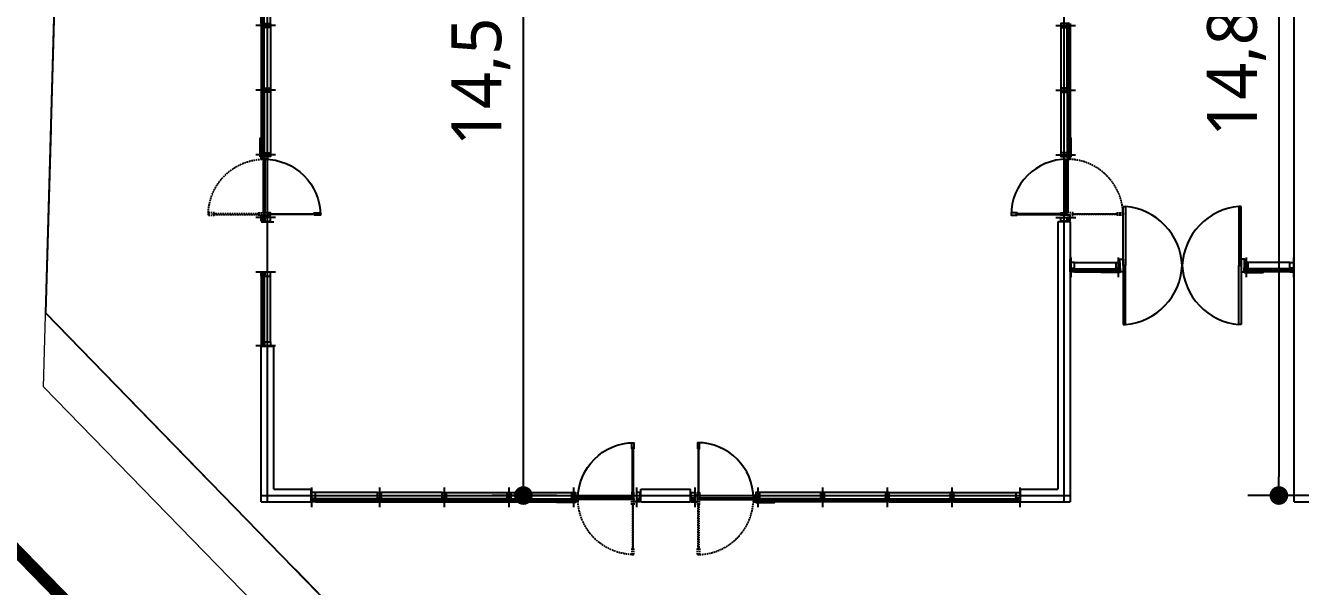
# Model space of a CAD drawing. Header units: millimetres. Extents: x 75184266 to 76346726, y -35850126 to -33679385.
# Drawn here: x 75294296 to 75314785, y -35001126 to -34992102 of the extents above; entities that cross this region are included whole.
import ezdxf
from ezdxf.xclip import XClip

# ---------------------------------------------------------------- set-up
doc = ezdxf.new("R2010")
doc.units = ezdxf.units.MM
doc.header["$LTSCALE"] = 50
doc.header["$MEASUREMENT"] = 0
doc.header["$XCLIPFRAME"] = 2
doc.header["$PDMODE"] = 1
doc.header["$PDSIZE"] = -3
for name, pattern in [('PHANTOM2', [1.25, 0.625, -0.125, 0.125, -0.125, 0.125, -0.125]), ('XR-1F-PLAN$0$CEN', [62, 60, -1, 0, -1]), ('XR-1F-PLAN$0$HIDDEN', [0.375, 0.25, -0.125]), ('XR-B1$0$XR-지하3층$0$HID1', [2.3, 1.5, -0.8]), ('XR-B1$0$XR-지하3층$0$PHANTOM2', [1.25, 0.625, -0.125, 0.125, -0.125, 0.125, -0.125]), ('XR-지하3층$0$ANYANG1', [11.5, 6, -1, 1, -1.5, 1, -1]), ('XR-지하3층$0$HID1', [2.3, 1.5, -0.8]), ('XR-지하3층$0$PHANTOM2', [1.25, 0.625, -0.125, 0.125, -0.125, 0.125, -0.125])]:
    doc.linetypes.add(name, pattern=pattern)
doc.layers.get('0').update_dxf_attribs({"linetype": 'CONTINUOUS'})
doc.layers.get('Defpoints').update_dxf_attribs({"color": 51, "linetype": 'CONTINUOUS'})
for name, color, linetype in [('AA-MKXS', 3, 'CONTINUOUS'), ('XR-1F-PLAN$0$A-CEN02', 27, 'XR-1F-PLAN$0$CEN'), ('XR-1F-PLAN$0$A-DOR-FRAME', 7, 'CONTINUOUS'), ('XR-1F-PLAN$0$A-DOR-GL', 142, 'CONTINUOUS'), ('XR-1F-PLAN$0$A-DOR-HID', 9, 'XR-1F-PLAN$0$HIDDEN'), ('XR-1F-PLAN$0$A-DOR-TRACE', 8, 'CONTINUOUS'), ('XR-1F-PLAN$0$A-FRAME', 1, 'CONTINUOUS'), ('XR-1F-PLAN$0$A-HDCP7', 7, 'CONTINUOUS'), ('XR-1F-PLAN$0$A-WIN-ELE8', 8, 'CONTINUOUS'), ('XR-B1$0$XR-지하3층$0$-L-land1', 6, 'CONTINUOUS'), ('XR-지하3층$0$-L-land1', 6, 'CONTINUOUS'), ('XR-지하3층$0$a-door', 6, 'CONTINUOUS'), ('XR-지하3층$0$A-WIND', 4, 'CONTINUOUS')]:
    doc.layers.add(name, color=color, linetype=linetype)
for name, color, linetype, plot in [('XR-B1$0$XR-지하3층$0$DEFPOINT', 142, 'CONTINUOUS', False), ('XR-지하3층$0$DEFPOINT', 142, 'CONTINUOUS', False), ('건축', 8, 'CONTINUOUS', False)]:
    doc.layers.add(name, color=color, linetype=linetype, plot=plot)
doc.layers.add('XR-지하3층$0$0_plan', color=7, linetype='CONTINUOUS', lineweight=0)
doc.styles.add('XR-지하3층$0$SIM', font='simplex.shx')
doc.styles.add('XR-지하3층$0$맑은고딕', font='')
doc.styles.get('XR-지하3층$0$맑은고딕').set_extended_font_data('Malgun Gothic')
doc.dimstyles.new('XR-지하3층$0$NDIM', dxfattribs={"dimtxt": 3, "dimasz": 1, "dimexe": 2, "dimexo": 5, "dimgap": 1, "dimtad": 1, "dimdec": 0, "dimrnd": 0.25, "dimdsep": 46, "dimlunit": 6, "dimtxsty": 'XR-지하3층$0$SIM', "dimblk": 'XR-지하3층$0$DIMDOT', "dimcen": 5, "dimclrd": 2, "dimclre": 2, "dimclrt": 6, "dimadec": 0, "dimazin": 0, "dimtfac": 1, "dimtdec": 0, "dimtix": 1, "dimtmove": 2, "dimatfit": 1, "dimldrblk": 'XR-지하3층$0$DIMDOT', "dimfxl": 1.5, "dimtolj": 1, "dimtzin": 0, "dimarcsym": 0})

# ---------------------------------------------------------------- blocks, each defined once
blk = doc.blocks.new('XR-지하3층$0$_Dot')
at = {"color": 0, "lineweight": -2}
blk.add_line((-0.5, 0), (-1, 0), dxfattribs=at)
at = {"color": 0, "const_width": 0.5}
blk.add_lwpolyline([(-0.25, 0, 1), (0.25, 0, 1)], format="xyb", close=True, dxfattribs=at)
blk = doc.blocks.new('*D140')
at = {"layer": 'Defpoints', "color": 0, "ltscale": 0.01, "transparency": 16777216}
for p in [(75315171, -34984862), (75314438, -34999662), (75315171, -34999662)]:
    blk.add_point(p, dxfattribs=at)
at = {"layer": '건축', "color": 0, "linetype": 'ByBlock', "lineweight": -2, "ltscale": 0.01}
blk.add_line((75314971, -34984862), (75313938, -34984862), dxfattribs=at)
at = {"layer": '건축', "color": 0, "lineweight": -2, "ltscale": 0.01}
for p, q in [((75314438, -34985162), (75314438, -34999362)), ((75314971, -34999662), (75313938, -34999662))]:
    blk.add_line(p, q, dxfattribs=at)
at = {"layer": '건축', "color": 0, "lineweight": -2, "ltscale": 0.01, "xscale": 300, "yscale": 300, "zscale": 300}
for p, rotation in [((75314438, -34984862), 89.99990779244617), ((75314438, -34999662), 269.9999077924462)]:
    blk.add_blockref('XR-지하3층$0$_Dot', p, dxfattribs=dict(at, rotation=rotation))
at = {"layer": '건축', "color": 6, "ltscale": 0.01, "insert": (75313756, -34992262), "char_height": 800, "attachment_point": 5, "rotation": 89.9999, "style": 'XR-지하3층$0$맑은고딕'}
blk.add_mtext('\\A1;14,800', dxfattribs=at)
blk = doc.blocks.new('XR-지하3층$0$DIMDOT')
blk.add_line((-2, 0), (2, 0))
at = {"color": 3}
for radius in [0.6, 0.28]:
    blk.add_circle((0, 0), radius, dxfattribs=at)
blk = doc.blocks.new('*D148')
at = {"layer": 'Defpoints', "color": 0, "ltscale": 0.01, "transparency": 16777216}
for p in [(75302297, -34985162), (75303030, -34985162), (75303030, -34999662)]:
    blk.add_point(p, dxfattribs=at)
at = {"layer": '건축', "color": 0, "lineweight": -2, "ltscale": 0.01}
for p, q in [((75302830, -34985162), (75301797, -34985162)), ((75302297, -34999362), (75302297, -34985462))]:
    blk.add_line(p, q, dxfattribs=at)
at = {"layer": '건축', "color": 0, "linetype": 'ByBlock', "lineweight": -2, "ltscale": 0.01}
blk.add_line((75302830, -34999662), (75301797, -34999662), dxfattribs=at)
at = {"layer": '건축', "color": 0, "lineweight": -2, "ltscale": 0.01, "xscale": 300, "yscale": 300, "zscale": 300}
for p, rotation in [((75302297, -34985162), 89.99990779244621), ((75302297, -34999662), 269.9999077924462)]:
    blk.add_blockref('XR-지하3층$0$_Dot', p, dxfattribs=dict(at, rotation=rotation))
at = {"layer": '건축', "color": 6, "ltscale": 0.01, "insert": (75301614, -34992412), "char_height": 800, "attachment_point": 5, "rotation": 89.9999, "style": 'XR-지하3층$0$맑은고딕'}
blk.add_mtext('\\A1;14,500', dxfattribs=at)
blk = doc.blocks.new('XR-지하3층$0$DOOR-2000(유리문)')
at = {"layer": 'XR-지하3층$0$a-door'}
for p, q in [((50, 0), (50, 950)), ((50, 950), (90, 950)), ((90, 950), (90, 0)), ((1950, 950), (1910, 950)), ((1910, 950), (1910, 0)), ((1950, 0), (1950, 950)), ((90, 0), (50, 0)), ((50, 0), (50, -950)), ((90, -950), (90, 0)), ((1910, 0), (1950, 0)), ((1910, -950), (1910, 0)), ((1950, 0), (1950, -950)), ((50, -950), (90, -950)), ((1950, -950), (1910, -950))]:
    blk.add_line(p, q, dxfattribs=at)
at = {"layer": 'XR-지하3층$0$a-door', "color": 6}
for points in [[(0, -100), (0, 100), (50, 100), (50, -100)], [(2000, -100), (2000, 100), (1950, 100), (1950, -100)]]:
    blk.add_lwpolyline(points, close=True, dxfattribs=at)
at = {"layer": 'XR-지하3층$0$a-door', "color": 7}
for centre, start, end in [((-2, -49), 2.7862, 84.7498), ((2002, -49), 95.2502, 177.2138), ((-2, 49), 275.2502, 357.2138), ((2002, 49), 182.7862, 264.7498)]:
    blk.add_arc(centre, 1003, start, end, dxfattribs=at)
blk = doc.blocks.new('XR-1F-PLAN$0$A$C10B20476')
at = {"layer": 'Defpoints'}
for p, q in [((134, 35), (110, 35)), ((110, 35), (110, 0)), ((134, 35), (134, 0))]:
    blk.add_line(p, q, dxfattribs=at)
at = {"layer": 'XR-1F-PLAN$0$A-CEN02', "linetype": 'Continuous'}
blk.add_line((318, 80), (0, 80), dxfattribs=at)
at = {"layer": 'XR-1F-PLAN$0$A-FRAME'}
for p, q in [((144, 80), (110, 80)), ((110, 56), (144, 56)), ((110, 43), (144, 43)), ((144, 20), (134, 20))]:
    blk.add_line(p, q, dxfattribs=at)
for points in [[(88, 20), (88, 80)], [(110, 35), (110, 80)], [(122, 48), (144, 48), (144, 20), (238, 20), (238, 80), (144, 80), (144, 51), (122, 51), (122, 48)]]:
    blk.add_lwpolyline(points, dxfattribs=at)
blk = doc.blocks.new('XR-1F-PLAN$0$A$C491451C1')
at = {"layer": 'Defpoints'}
for p, q in [((15, 208), (-20, 208)), ((15, 184), (15, 208)), ((45, 208), (45, 184)), ((45, 208), (80, 208)), ((15, 184), (-20, 184)), ((45, 184), (80, 184))]:
    blk.add_line(p, q, dxfattribs=at)
at = {"layer": 'XR-1F-PLAN$0$A-CEN02', "linetype": 'Continuous'}
blk.add_line((30, 0), (30, 318), dxfattribs=at)
at = {"layer": 'XR-1F-PLAN$0$A-FRAME'}
for p, q in [((24, 208), (24, 174)), ((37, 208), (37, 174)), ((0, 174), (0, 184)), ((60, 174), (60, 184))]:
    blk.add_line(p, q, dxfattribs=at)
for points in [[(0, 230), (60, 230)], [(15, 208), (45, 208)], [(29, 196), (29, 174), (0, 174), (0, 80), (60, 80), (60, 174), (32, 174), (32, 196), (29, 196)]]:
    blk.add_lwpolyline(points, dxfattribs=at)
blk = doc.blocks.new('D-3.6')
at = {"layer": 'AA-MKXS', "ltscale": 0.5}
for p, q in [((-1800, -100), (-1800, 100)), ((1800, -100), (1800, 100))]:
    blk.add_line(p, q, dxfattribs=at)
at = {"layer": 'XR-1F-PLAN$0$A-DOR-GL'}
for points in [[(-1045, -54), (-1045, -78), (-1745, -78), (-1745, -54)], [(1045, -54), (1045, -78), (1745, -78), (1745, -54)]]:
    blk.add_lwpolyline(points, close=True, dxfattribs=at)
at = {"layer": 'XR-1F-PLAN$0$A-FRAME'}
for p, q in [((-1790, -100, 0), (-1790, -78, 0)), ((-1730, -100, 0), (-1730, -78, 0)), ((1730, -100, 0), (1730, -78, 0)), ((1790, -100, 0), (1790, -78, 0))]:
    blk.add_line(p, q, dxfattribs=at)
at = {"layer": 'XR-1F-PLAN$0$A-HDCP7'}
for points in [[(-1300, -100), (-1000, -100), (-1000, -115), (-1300, -115)], [(1300, -100), (1000, -100), (1000, -115), (1300, -115)]]:
    blk.add_lwpolyline(points, close=True, dxfattribs=at)
at = {"layer": 'XR-1F-PLAN$0$A-WIN-ELE8'}
for p, q in [((-1730, 50), (-1060, 50)), ((1730, 50), (1060, 50)), ((-1730, -100, 0), (-1060, -100)), ((1730, -100, 0), (1060, -100))]:
    blk.add_line(p, q, dxfattribs=at)
at = {"layer": 'XR-1F-PLAN$0$A-FRAME', "extrusion": (0, 0, -1), "xscale": -1, "zscale": -1, "rotation": 270}
blk.add_blockref('XR-1F-PLAN$0$A$C10B20476', (1710, -188), dxfattribs=at)
at = {"layer": 'XR-1F-PLAN$0$A-FRAME', "ltscale": 0.5, "xscale": -1, "rotation": 180}
blk.add_blockref('XR-1F-PLAN$0$A$C491451C1', (-1060, 130), dxfattribs=at)
at = {"layer": 'XR-1F-PLAN$0$A-FRAME', "ltscale": 0.5, "rotation": 180}
blk.add_blockref('XR-1F-PLAN$0$A$C491451C1', (1060, 130), dxfattribs=at)
at = {"layer": 'XR-1F-PLAN$0$A-FRAME', "extrusion": (0, 0, -1), "zscale": -1, "rotation": 90.00000000000004}
blk.add_blockref('XR-1F-PLAN$0$A$C10B20476', (-1710, -188), dxfattribs=at)
at = {"layer": 'XR-지하3층$0$A-WIND'}
blk.add_blockref('XR-지하3층$0$DOOR-2000(유리문)', (-1000, 0), dxfattribs=at)
blk = doc.blocks.new('XR-1F-PLAN$0$A$C7F517DA1')
at = {"layer": 'XR-1F-PLAN$0$A-DOR-FRAME', "ltscale": 0.5, "elevation": 0}
for points in [[(50, 1675), (60, 1675), (60, 1690), (75, 1690), (75, 1675), (85, 1675), (85, 1775), (50, 1775)], [(50, 925), (10, 925), (10, 825), (50, 825)], [(990, 925), (950, 925), (950, 825), (990, 825)]]:
    blk.add_lwpolyline(points, close=True, dxfattribs=at)
blk.add_lwpolyline([(50, 875), (50, 975), (60, 975), (60, 960), (75, 960), (75, 975), (85, 975), (85, 875), (50, 875)], dxfattribs=at)
at = {"layer": 'XR-1F-PLAN$0$A-DOR-GL', "elevation": 0}
blk.add_lwpolyline([(62, 962), (72, 962), (72, 1687), (62, 1687)], close=True, dxfattribs=at)
at = {"layer": 'XR-1F-PLAN$0$A-DOR-HID', "ltscale": 2, "elevation": 0}
blk.add_lwpolyline([(50, 875), (50, 775), (60, 775), (60, 790), (75, 790), (75, 775), (85, 775), (85, 875), (50, 875)], dxfattribs=at)
for points in [[(62, 788), (72, 788), (72, 63), (62, 63)], [(50, 75), (60, 75), (60, 60), (75, 60), (75, 75), (85, 75), (85, -25), (50, -25)]]:
    blk.add_lwpolyline(points, close=True, dxfattribs=at)
at = {"layer": 'XR-1F-PLAN$0$A-DOR-HID', "ltscale": 2}
blk.add_arc((50, 875, 0), 900, 270, 0, dxfattribs=at)
at = {"layer": 'XR-1F-PLAN$0$A-DOR-TRACE'}
blk.add_arc((50, 875, 0), 900, 0, 90, dxfattribs=at)
at = {"layer": 'XR-1F-PLAN$0$A-WIN-ELE8'}
for p, q in [((85, 890, 0), (950, 890, 0)), ((85, 860, 0), (950, 860, 0))]:
    blk.add_line(p, q, dxfattribs=at)
blk = doc.blocks.new('SW-12.2')
at = {"layer": 'AA-MKXS', "ltscale": 0.5}
for p, q in [((-5700, -200), (-5700, 0)), ((-400, -200, 0), (-400, 0, 0)), ((-400, 0, 0), (400, 0, 0)), ((400, -200, 0), (400, 0, 0)), ((5700, -200), (5700, 0)), ((-410, -200, 0), (-410, -178, 0)), ((-400, -200, 0), (400, -200, 0)), ((410, -200, 0), (410, -178, 0))]:
    blk.add_line(p, q, dxfattribs=at)
at = {"layer": 'XR-1F-PLAN$0$A-DOR-GL', "elevation": 0}
for points in [[(-5645, -154), (-5645, -178), (-4615, -178), (-4615, -154)], [(-4585, -154), (-4585, -178), (-3575, -178), (-3575, -154)], [(-3545, -154), (-3545, -178), (-2535, -178), (-2535, -154)], [(-1495, -154), (-1495, -178), (-2505, -178), (-2505, -154)], [(1495, -154), (1495, -178), (2505, -178), (2505, -154)], [(3545, -154), (3545, -178), (2535, -178), (2535, -154)], [(4585, -154), (4585, -178), (3575, -178), (3575, -154)], [(5645, -154), (5645, -178), (4615, -178), (4615, -154)]]:
    blk.add_lwpolyline(points, close=True, dxfattribs=at)
at = {"layer": 'XR-1F-PLAN$0$A-FRAME'}
for p, q in [((-5690, -200, 0), (-5690, -178, 0)), ((-5630, -200, 0), (-5630, -178, 0)), ((-4630, -200, 0), (-4630, -178, 0)), ((-4570, -200, 0), (-4570, -178, 0)), ((-3590, -200, 0), (-3590, -178, 0)), ((-3530, -200, 0), (-3530, -178, 0)), ((-2550, -200, 0), (-2550, -178, 0)), ((-2490, -200, 0), (-2490, -178, 0)), ((-470, -200, 0), (-470, -178, 0)), ((470, -200, 0), (470, -178, 0)), ((2490, -200, 0), (2490, -178, 0)), ((2550, -200, 0), (2550, -178, 0)), ((3530, -200, 0), (3530, -178, 0)), ((3590, -200, 0), (3590, -178, 0)), ((4570, -200, 0), (4570, -178, 0)), ((4630, -200, 0), (4630, -178, 0)), ((5630, -200, 0), (5630, -178, 0)), ((5690, -200, 0), (5690, -178, 0))]:
    blk.add_line(p, q, dxfattribs=at)
at = {"layer": 'XR-1F-PLAN$0$A-HDCP7', "elevation": 0}
for points in [[(-1750, -200), (-1450, -200), (-1450, -215), (-1750, -215)], [(1750, -200), (1450, -200), (1450, -215), (1750, -215)]]:
    blk.add_lwpolyline(points, close=True, dxfattribs=at)
at = {"layer": 'XR-1F-PLAN$0$A-WIN-ELE8'}
for p, q in [((-4630, -50, 0), (-5630, -50)), ((-5630, -200), (-4630, -200, 0)), ((-3590, -50, 0), (-4570, -50, 0)), ((-4570, -200, 0), (-3590, -200, 0)), ((-3525, -50, 0), (-2550, -50, 0)), ((-3525, -200, 0), (-1510, -200, 0)), ((-2490, -50, 0), (-1510, -50, 0)), ((2490, -50, 0), (1510, -50, 0)), ((3525, -200, 0), (1510, -200, 0)), ((3525, -50, 0), (2550, -50, 0)), ((3590, -50, 0), (4570, -50, 0)), ((3590, -200, 0), (4570, -200, 0)), ((4630, -50, 0), (5630, -50)), ((4630, -200, 0), (5630, -200, 0))]:
    blk.add_line(p, q, dxfattribs=at)
at = {"layer": 'XR-1F-PLAN$0$A-DOR-FRAME', "ltscale": 600, "extrusion": (0, 0, -1), "zscale": -1}
blk.add_blockref('XR-1F-PLAN$0$A$C7F517DA1', (460, -1025, 0), dxfattribs=at)
at = {"layer": 'XR-1F-PLAN$0$A-DOR-FRAME', "ltscale": 600, "extrusion": (0, 0, -1), "xscale": -1, "zscale": -1}
blk.add_blockref('XR-1F-PLAN$0$A$C7F517DA1', (-460, -1025, 0), dxfattribs=at)
at = {"layer": 'XR-1F-PLAN$0$A-FRAME', "rotation": 90}
blk.add_blockref('XR-1F-PLAN$0$A$C10B20476', (-5610, -288), dxfattribs=at)
at = {"layer": 'XR-1F-PLAN$0$A-FRAME', "ltscale": 0.5, "extrusion": (0, 0, -1), "zscale": -1, "rotation": 180}
for p in [(4630, 30, 0), (3590, 30, 0), (2550, 30, 0), (1510, 30, 0)]:
    blk.add_blockref('XR-1F-PLAN$0$A$C491451C1', p, dxfattribs=at)
at = {"layer": 'XR-1F-PLAN$0$A-FRAME', "extrusion": (0, 0, -1), "xscale": -1, "zscale": -1, "rotation": 270}
blk.add_blockref('XR-1F-PLAN$0$A$C10B20476', (390, -288, 0), dxfattribs=at)
at = {"layer": 'XR-1F-PLAN$0$A-FRAME', "extrusion": (0, 0, -1), "zscale": -1, "rotation": 90}
blk.add_blockref('XR-1F-PLAN$0$A$C10B20476', (-390, -288, 0), dxfattribs=at)
at = {"layer": 'XR-1F-PLAN$0$A-FRAME', "ltscale": 0.5, "extrusion": (0, 0, -1), "xscale": -1, "zscale": -1, "rotation": 180}
for p in [(-1510, 30, 0), (-2550, 30, 0), (-3590, 30, 0), (-4630, 30, 0)]:
    blk.add_blockref('XR-1F-PLAN$0$A$C491451C1', p, dxfattribs=at)
at = {"layer": 'XR-1F-PLAN$0$A-FRAME', "xscale": -1, "rotation": 270}
blk.add_blockref('XR-1F-PLAN$0$A$C10B20476', (5610, -288), dxfattribs=at)
blk = doc.blocks.new('SW-1.2')
at = {"layer": 'AA-MKXS', "ltscale": 0.5}
for p, q in [((-150, 600, 0), (50, 600, 0)), ((-150, -600, 0), (50, -600, 0))]:
    blk.add_line(p, q, dxfattribs=at)
at = {"layer": 'XR-1F-PLAN$0$A-DOR-GL', "elevation": 0}
blk.add_lwpolyline([(-104, -545), (-128, -545), (-128, 545), (-104, 545)], close=True, dxfattribs=at)
at = {"layer": 'XR-1F-PLAN$0$A-FRAME'}
for p, q in [((-150, 590, 0), (-128, 590, 0)), ((-150, 530, 0), (-128, 530, 0)), ((-150, -530, 0), (-128, -530, 0)), ((-150, -590, 0), (-128, -590, 0))]:
    blk.add_line(p, q, dxfattribs=at)
at = {"layer": 'XR-1F-PLAN$0$A-WIN-ELE8'}
for p, q in [((-150, 530, 0), (-150, -530, 0)), ((0, -530, 0), (0, 530, 0))]:
    blk.add_line(p, q, dxfattribs=at)
at = {"layer": 'XR-1F-PLAN$0$A-FRAME'}
blk.add_blockref('XR-1F-PLAN$0$A$C10B20476', (-238, 510, 0), dxfattribs=at)
at = {"layer": 'XR-1F-PLAN$0$A-FRAME', "xscale": -1, "rotation": 180}
blk.add_blockref('XR-1F-PLAN$0$A$C10B20476', (-238, -510, 0), dxfattribs=at)
blk = doc.blocks.new('SW-10.5')
at = {"layer": 'AA-MKXS', "ltscale": 0.5}
for p, q in [((-200, 4850), (0, 4850)), ((-200, 4840, 0), (-178, 4840, 0)), ((-200, 400), (0, 400)), ((-200, 400), (-200, -400)), ((0, 400), (0, -400)), ((-200, -400), (0, -400)), ((-200, -4840, 0), (-178, -4840, 0)), ((-200, -4850), (0, -4850))]:
    blk.add_line(p, q, dxfattribs=at)
at = {"layer": 'XR-1F-PLAN$0$A-DOR-GL'}
for points in [[(-154, 3755), (-178, 3755), (-178, 2745), (-154, 2745)], [(-154, 1705), (-178, 1705), (-178, 2715), (-154, 2715)], [(-154, 455), (-178, 455), (-178, 1675), (-154, 1675)], [(-154, -455), (-178, -455), (-178, -1675), (-154, -1675)], [(-154, -1705), (-178, -1705), (-178, -2715), (-154, -2715)], [(-154, -3755), (-178, -3755), (-178, -2745), (-154, -2745)]]:
    blk.add_lwpolyline(points, close=True, dxfattribs=at)
at = {"layer": 'XR-1F-PLAN$0$A-FRAME'}
for p, q in [((-200, 4780, 0), (-178, 4780, 0)), ((-200, 2760, 0), (-178, 2760, 0)), ((-200, 2700, 0), (-178, 2700, 0)), ((-200, 1720, 0), (-178, 1720, 0)), ((-200, 1660, 0), (-178, 1660, 0)), ((-200, 470, 0), (-178, 470, 0)), ((-200, 410, 0), (-178, 410, 0)), ((-200, -410, 0), (-178, -410, 0)), ((-200, -470, 0), (-178, -470, 0)), ((-200, -1660, 0), (-178, -1660, 0)), ((-200, -1720, 0), (-178, -1720, 0)), ((-200, -2700, 0), (-178, -2700, 0)), ((-200, -2760, 0), (-178, -2760, 0)), ((-200, -4780, 0), (-178, -4780, 0))]:
    blk.add_line(p, q, dxfattribs=at)
at = {"layer": 'XR-1F-PLAN$0$A-HDCP7'}
for points in [[(-200, 3500), (-200, 3800), (-215, 3800), (-215, 3500)], [(-200, -3500), (-200, -3800), (-215, -3800), (-215, -3500)]]:
    blk.add_lwpolyline(points, close=True, dxfattribs=at)
at = {"layer": 'XR-1F-PLAN$0$A-WIN-ELE8'}
for p, q in [((-200, 1725, 0), (-200, 3740)), ((-50, 2760), (-50, 3740)), ((-50, 1725, 0), (-50, 2700)), ((-200, 470, 0), (-200, 1660)), ((-50, 1660), (-50, 470)), ((-200, -1660), (-200, -470)), ((-50, -1660), (-50, -470)), ((-200, -1725, 0), (-200, -3740)), ((-50, -1725, 0), (-50, -2700)), ((-50, -2760), (-50, -3740))]:
    blk.add_line(p, q, dxfattribs=at)
at = {"layer": 'XR-1F-PLAN$0$A-DOR-FRAME', "ltscale": 600, "extrusion": (0, 0, -1), "xscale": -1, "zscale": -1, "rotation": 90}
blk.add_blockref('XR-1F-PLAN$0$A$C7F517DA1', (1025, 4790, 0), dxfattribs=at)
at = {"layer": 'XR-1F-PLAN$0$A-DOR-FRAME', "ltscale": 600, "extrusion": (0, 0, -1), "zscale": -1, "rotation": 90}
blk.add_blockref('XR-1F-PLAN$0$A$C7F517DA1', (1025, -4790, 0), dxfattribs=at)
at = {"layer": 'XR-1F-PLAN$0$A-FRAME', "extrusion": (0, 0, -1), "zscale": -1, "rotation": 180}
blk.add_blockref('XR-1F-PLAN$0$A$C10B20476', (288, 4860), dxfattribs=at)
at = {"layer": 'XR-1F-PLAN$0$A-FRAME', "ltscale": 0.5, "extrusion": (0, 0, -1), "xscale": -1, "zscale": -1, "rotation": 270}
for p in [(-30, 3740), (-30, 2700), (-30, 1660)]:
    blk.add_blockref('XR-1F-PLAN$0$A$C491451C1', p, dxfattribs=at)
at = {"layer": 'XR-1F-PLAN$0$A-FRAME', "xscale": -1, "rotation": 180}
blk.add_blockref('XR-1F-PLAN$0$A$C10B20476', (-288, 490), dxfattribs=at)
at = {"layer": 'XR-1F-PLAN$0$A-FRAME'}
blk.add_blockref('XR-1F-PLAN$0$A$C10B20476', (-288, -490), dxfattribs=at)
at = {"layer": 'XR-1F-PLAN$0$A-FRAME', "ltscale": 0.5, "extrusion": (0, 0, -1), "zscale": -1, "rotation": 270}
for p in [(-30, -1660), (-30, -2700), (-30, -3740)]:
    blk.add_blockref('XR-1F-PLAN$0$A$C491451C1', p, dxfattribs=at)
at = {"layer": 'XR-1F-PLAN$0$A-FRAME', "extrusion": (0, 0, -1), "xscale": -1, "zscale": -1, "rotation": 359.9999999999999}
blk.add_blockref('XR-1F-PLAN$0$A$C10B20476', (288, -4860), dxfattribs=at)
blk = doc.blocks.new('11111111')
at = {"layer": 'XR-B1$0$XR-지하3층$0$-L-land1', "color": 1, "linetype": 'XR-B1$0$XR-지하3층$0$PHANTOM2', "ltscale": 200, "true_color": 0xfb0404}
blk.add_lwpolyline([(77063562, -34333155), (77066587, -34318155), (77066649, -34281009), (77069707, -34246009), (77069739, -34226894), (76980173, -34220244), (76854435, -34210909, -0.115118), (76806437, -34235824), (76800088, -34243550), (76796571, -34369510), (76803542, -34376679), (76934489, -34376677), (76959481, -34372677), (76989487, -34372677), (77004494, -34373677), (77052897, -34373675), (77063512, -34363078)], format="xyb", close=True, dxfattribs=at)
at = {"layer": 'XR-B1$0$XR-지하3층$0$DEFPOINT', "linetype": 'XR-B1$0$XR-지하3층$0$HID1', "ltscale": 50}
blk.add_lwpolyline([(77060562, -34332853), (77063587, -34317853), (77063649, -34280876), (77066707, -34245876), (77066734, -34229679), (76979951, -34223236), (76855438, -34213992, -0.110486), (76808135, -34238483), (76803058, -34244661), (76799605, -34368327), (76804810, -34373679), (76934251, -34373677), (76959243, -34369677), (76989587, -34369677), (77004594, -34370677), (77051655, -34370675), (77060514, -34361831)], format="xyb", close=True, dxfattribs=at)
blk = doc.blocks.new('XR-지하3층$0$A$C723B38EE')
at = {"layer": 'XR-지하3층$0$-L-land1', "color": 1, "linetype": 'XR-지하3층$0$PHANTOM2', "ltscale": 200, "true_color": 0xfb0404}
blk.add_lwpolyline([(442.7, 226.202), (445.725, 241.203), (445.787, 278.348), (448.845, 313.348), (448.877, 332.464), (359.311, 339.113), (233.573, 348.448, -0.115118), (185.575, 323.534), (179.226, 315.808), (175.709, 189.847), (182.68, 182.678), (313.627, 182.68), (338.619, 186.68), (368.625, 186.68), (383.632, 185.681), (432.034, 185.682), (442.65, 196.28)], format="xyb", close=True, dxfattribs=at)
at = {"layer": 'XR-지하3층$0$0_plan', "color": 8}
for points in [[(185.683, 182.672), (178.711, 189.841), (180.208, 243.48)], [(178.712, 189.84), (180.209, 243.481)]]:
    blk.add_lwpolyline(points, dxfattribs=at)
at = {"layer": 'XR-지하3층$0$DEFPOINT', "linetype": 'XR-지하3층$0$HID1', "ltscale": 50}
blk.add_lwpolyline([(439.7, 226.504), (442.725, 241.504), (442.787, 278.481), (445.845, 313.481), (445.872, 329.678), (359.089, 336.121), (234.575, 345.365, -0.110486), (187.273, 320.874), (182.196, 314.697), (178.743, 191.031), (183.947, 185.678), (313.388, 185.68), (338.38, 189.68), (368.725, 189.68), (383.732, 188.681), (430.793, 188.682), (439.652, 197.526)], format="xyb", close=True, dxfattribs=at)

msp = doc.modelspace()

# ---------------------------------------------------------------- linework, layer by layer
at = {"layer": '건축', "ltscale": 0.5}
for p, q in [((75298184.2, -34999761.8), (75298184.3, -34945161.8)), ((75310984.3, -34952390.1), (75310984.2, -34999761.8)), ((75314684.2, -34999761.8), (75314684.2, -34984761.8)), ((75310884.2, -34995261.8), (75310884.2, -34999561.8)), ((75311084.2, -34995261.8), (75310884.2, -34995261.8)), ((75311084.2, -34995251.8, 0), (75311062.2, -34995251.8, 0)), ((75311084.2, -34995261.8), (75311084.2, -34999761.8)), ((75298084.2, -34999761.8), (75298084.2, -34997261.8)), ((75298284.2, -34999561.8), (75298284.2, -34997261.8)), ((75298084.2, -34999661.8), (75311084.2, -34999661.8)), ((75298284.2, -34999561.8), (75298884.2, -34999561.8)), ((75310284.2, -34999561.8), (75310884.2, -34999561.8)), ((75298084.2, -34999761.8), (75298884.2, -34999761.8)), ((75310284.2, -34999761.8), (75311084.2, -34999761.8)), ((75314684.2, -34999761.8), (75315484.2, -34999761.8))]:
    msp.add_line(p, q, dxfattribs=at)
at = {"layer": '건축'}
for p, q in [((75310934.2, -34992136.8, 0), (75310934.2, -34993111.8)), ((75311084.2, -34992131.8, 0), (75311062.2, -34992131.8, 0)), ((75311084.2, -34992136.8, 0), (75311084.2, -34994151.8)), ((75310934.2, -34993171.8), (75310934.2, -34994151.8)), ((75311084.2, -34993111.8, 0), (75311062.2, -34993111.8, 0)), ((75311084.2, -34993171.8, 0), (75311062.2, -34993171.8, 0)), ((75311084.2, -34995191.8, 0), (75311062.2, -34995191.8, 0))]:
    msp.add_line(p, q, dxfattribs=at)
at = {"layer": '건축', "linetype": 'PHANTOM2', "ltscale": 50, "const_width": 200}
msp.add_lwpolyline([(75558575, -34961553.7), (75561600, -34946553.7), (75561662, -34909408.3), (75564720.4, -34874408.3), (75564752.3, -34855292.5), (75475186.2, -34848643), (75349448.2, -34839308.1, -0.1151176), (75301449.9, -34864222.7), (75295101, -34871948.7), (75291583.8, -34997908.7), (75298555.5, -35005077.8), (75429502.2, -35005076.4), (75454494.2, -35001076.2), (75484500.6, -35001075.9), (75499507.3, -35002075.7), (75547909.7, -35002074.4), (75558525.1, -34991476.6)], format="xyb", close=True, dxfattribs=at)
at = {"layer": '건축', "linetype": 'XR-지하3층$0$ANYANG1'}
msp.add_lwpolyline([(75558575, -34961553.7), (75561600, -34946553.7), (75561662, -34909408.3), (75564720.4, -34874408.3), (75564752.3, -34855292.5), (75475186.2, -34848643), (75349448.2, -34839308.1, -0.1151176), (75301449.9, -34864222.7), (75295101, -34871948.7), (75291583.8, -34997908.7), (75298555.5, -35005077.8), (75429502.2, -35005076.4), (75454494.2, -35001076.2), (75484500.6, -35001075.9), (75499507.3, -35002075.7), (75547909.7, -35002074.4), (75558525.1, -34991476.6)], format="xyb", close=True, dxfattribs=at)
at = {"layer": '건축'}
for points in [[(75311038.2, -34992116.8), (75311062.2, -34992116.8), (75311062.2, -34993126.8), (75311038.2, -34993126.8)], [(75311038.2, -34994166.8), (75311062.2, -34994166.8), (75311062.2, -34993156.8), (75311038.2, -34993156.8)], [(75311084.2, -34993911.8), (75311084.2, -34994211.8), (75311099.2, -34994211.8), (75311099.2, -34993911.8)]]:
    msp.add_lwpolyline(points, close=True, dxfattribs=at)

# ---------------------------------------------------------------- block references
at = {"layer": '건축', "ltscale": 0.5}
ref = msp.add_blockref('XR-지하3층$0$A$C723B38EE', (75115875.3, -35187756.2), dxfattribs=dict(at, xscale=999.9999999999998, yscale=999.9999999999998, zscale=999.9999999999998))
XClip(ref).set_block_clipping_path([(137.7798442268, 119.9958357572), (497.8511876765, 396.6664658143)])
at = {"layer": '건축'}
for name, p in [('11111111', (-1504986.9, -628399)), ('SW-10.5', (75298284.2, -34990411.8)), ('D-3.6', (75312884.3, -34995961.8, 0)), ('SW-1.2', (75298234.2, -34996661.8, 0)), ('SW-12.2', (75304584.2, -34999561.8))]:
    msp.add_blockref(name, p, dxfattribs=at)
at = {"layer": '건축', "ltscale": 0.5, "rotation": 270}
for p in [(75310854.2, -34992071.8), (75310854.2, -34993111.8), (75310854.2, -34994151.8)]:
    msp.add_blockref('XR-1F-PLAN$0$A$C491451C1', p, dxfattribs=at)
at = {"layer": '건축', "ltscale": 600, "rotation": 90}
msp.add_blockref('XR-1F-PLAN$0$A$C7F517DA1', (75311909.2, -34995201.8, 0), dxfattribs=at)
at = {"layer": '건축', "extrusion": (0, 0, -1), "zscale": -1}
msp.add_blockref('XR-1F-PLAN$0$A$C10B20476', (-75311172.3, -34995271.8), dxfattribs=at)

# ---------------------------------------------------------------- dimensions: what is measured, and where the dimension line sits
at = {"layer": '건축', "ltscale": 0.01}
for base, p1, p2, angle, picture, middle in [((75314438.4, -34999661.9), (75315170.9, -34984861.9), (75315170.9, -34999661.9), 269.99991, '*D140', (75313755.6, -34992261.9)), ((75302297.1, -34985161.8), (75303029.5, -34999661.9), (75303029.5, -34985161.8), 89.99991, '*D148', (75301614.2, -34992411.8))]:
    dim = msp.add_linear_dim(base=base, p1=p1, p2=p2, angle=angle, dimstyle='XR-지하3층$0$NDIM', override={"dimtxt": 800, "dimasz": 300, "dimexe": 500, "dimexo": 200, "dimgap": 200, "dimtxsty": 'XR-지하3층$0$맑은고딕', "dimblk1": 'XR-지하3층$0$_Dot', "dimblk2": 'XR-지하3층$0$_Dot', "dimsah": 1, "dimdle": 200, "dimclrd": 0, "dimclre": 0}, dxfattribs=at)
    dim.commit()
    dim.dimension.update_dxf_attribs({"geometry": picture, "text_midpoint": middle})

doc.saveas('drawing.dxf')
